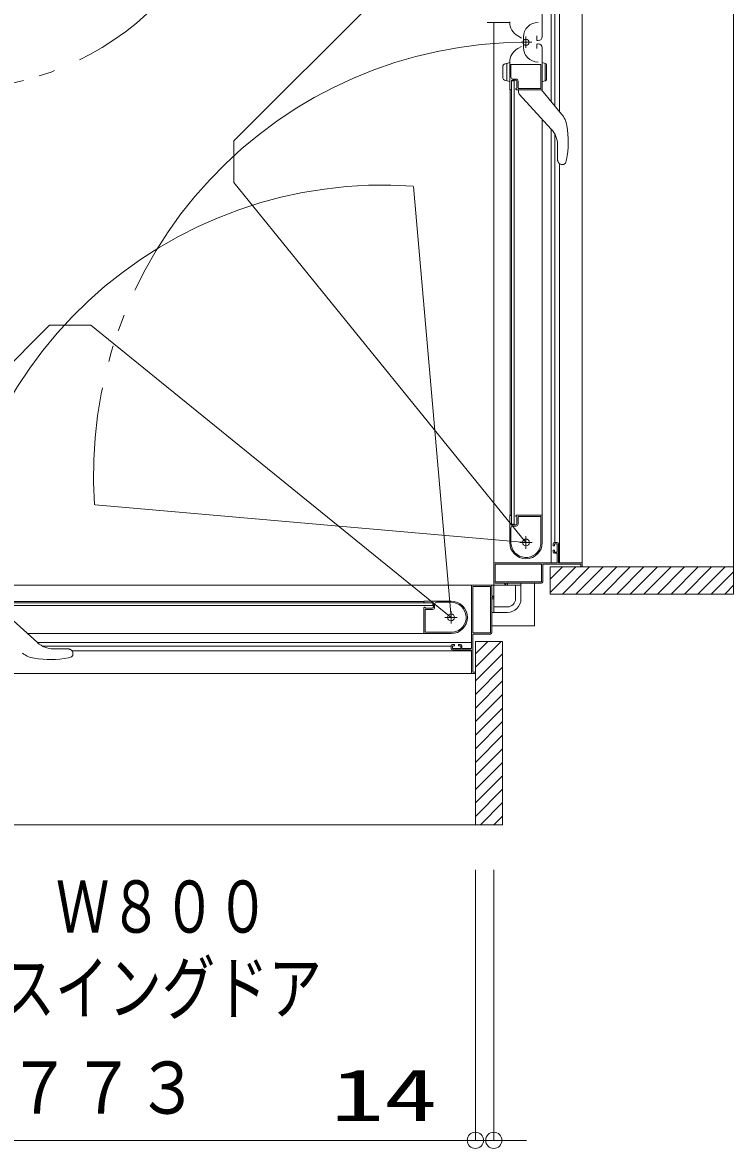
# Model space of a CAD drawing. Units: millimetres on the paper. Extents: x -305 to 305, y -152 to 152.
# Drawn here: x -140.79 to -114.61, y -0.43 to 41.05 of the extents above; entities that cross this region are included whole.
import ezdxf
from ezdxf.enums import TextEntityAlignment as Align

# ---------------------------------------------------------------- set-up
doc = ezdxf.new("R2010")
doc.units = ezdxf.units.MM
doc.linetypes.add('LONG_CHAIN', pattern=[21, 18, -1, 1, -1])
doc.linetypes.add('LONG_DOUBLE_CHAIN', pattern=[21.8, 18, -1, 0.6, -0.6, 0.6, -1])
doc.layers.add('0-0_0', color=7, linetype='Continuous', lineweight=9)
doc.layers.add('0-1_VIEW0001', color=7, linetype='Continuous', lineweight=9)
doc.styles.add('ＭＳ ゴシック', font='')
doc.styles.get('ＭＳ ゴシック').set_extended_font_data('MS Gothic')

# ---------------------------------------------------------------- blocks, each defined once
blk = doc.blocks.new('_ORIGIN')
at = {"layer": '0-0_0'}
blk.add_line((0, 0), (-1, 0), dxfattribs=at)
blk.add_circle((0, 0), 0.5, dxfattribs=at)

msp = doc.modelspace()

# ---------------------------------------------------------------- linework, layer by layer
at = {"layer": '0-0_0'}
for p, q in [((-124.114, 9.834), (-124.114, -0.125)), ((-124.114, 9.834), (-124.114, -0.125)), ((-123.434, 9.834), (-123.434, -0.125)), ((-162.164, -0.125), (-124.714, -0.125)), ((-124.114, -0.125), (-129.362, -0.125)), ((-124.714, -0.125), (-125.314, -0.125)), ((-124.114, -0.125), (-123.434, -0.125)), ((-122.834, -0.125), (-122.234, -0.125))]:
    msp.add_line(p, q, dxfattribs=at)
at = {"layer": '0-1_VIEW0001'}
for p, q in [((-114.609, 60.597), (-114.609, 19.998)), ((-121.328, 38.153), (-121.328, 59.498)), ((-121.011, 37.769), (-121.011, 59.498)), ((-120.184, 21.148), (-120.184, 59.498)), ((-121.188, 37.983), (-121.188, 58.748)), ((-121.649, 42.104), (-121.649, 40.534)), ((-123.677, 41.048), (-122.859, 41.046)), ((-123.434, 41.048), (-123.434, 20.448)), ((-123.434, 19.323), (-123.434, 41.048)), ((-122.419, 40.477), (-122.549, 40.552)), ((-122.343, 40.513), (-122.343, 40.133)), ((-121.854, 40.408), (-121.854, 40.558)), ((-121.854, 40.238), (-121.854, 40.088)), ((-121.799, 40.383), (-121.829, 40.383)), ((-121.799, 40.263), (-121.829, 40.263)), ((-122.419, 40.169), (-122.549, 40.094)), ((-121.649, 38.543), (-121.649, 40.113)), ((-123.099, 39.448), (-123.099, 38.997)), ((-122.849, 39.573), (-123.044, 39.52)), ((-122.949, 38.899), (-122.949, 39.546)), ((-122.849, 38.588), (-122.849, 39.574)), ((-122.804, 39.488), (-122.804, 39.038)), ((-121.709, 39.503), (-122.789, 39.503)), ((-121.699, 38.633), (-121.699, 39.493)), ((-121.549, 38.899), (-121.549, 39.546)), ((-121.499, 39.506), (-121.499, 38.94)), ((-122.849, 38.873), (-123.044, 38.925)), ((-122.834, 38.573), (-122.834, 22.898)), ((-122.834, 38.573), (-122.808, 38.573)), ((-122.795, 38.58), (-122.786, 38.595)), ((-122.784, 38.898), (-122.784, 22.573)), ((-122.784, 38.898), (-122.684, 38.898)), ((-122.759, 38.923), (-122.634, 38.923)), ((-122.729, 38.963), (-122.614, 38.963)), ((-122.684, 38.898), (-122.684, 22.573)), ((-122.624, 38.608), (-122.624, 38.602)), ((-122.622, 38.595), (-122.614, 38.58)), ((-122.601, 38.573), (-121.659, 38.573)), ((-122.584, 38.873), (-122.584, 38.648)), ((-122.539, 38.888), (-122.539, 38.638)), ((-122.524, 38.623), (-121.709, 38.623)), ((-122.524, 38.573), (-122.524, 38.482)), ((-120.936, 37.678), (-121.674, 38.573)), ((-121.649, 38.873), (-121.525, 38.906)), ((-122.495, 38.411), (-121.317, 37.123)), ((-121.649, 21.898), (-121.649, 37.486)), ((-121.328, 21.148), (-121.328, 37.135)), ((-121.188, 21.898), (-121.188, 36.938)), ((-121.09, 36.539), (-121.09, 36.02)), ((-121.029, 35.859), (-121.027, 35.856)), ((-121.011, 21.148), (-121.011, 35.823)), ((-120.952, 35.823), (-120.87, 35.823)), ((-120.828, 35.837), (-120.8, 35.871)), ((-120.828, 35.837), (-120.828, 35.836)), ((-120.756, 35.987), (-120.8, 35.871)), ((-122.849, 22.883), (-122.849, 21.898)), ((-122.808, 22.898), (-122.834, 22.898)), ((-122.786, 22.877), (-122.795, 22.891)), ((-122.624, 22.869), (-122.624, 22.863)), ((-122.614, 22.891), (-122.622, 22.877)), ((-121.659, 22.898), (-122.601, 22.898)), ((-122.584, 22.823), (-122.584, 22.598)), ((-122.539, 22.838), (-122.539, 22.578)), ((-121.709, 22.848), (-122.529, 22.848)), ((-121.699, 21.825), (-121.699, 22.838)), ((-122.804, 22.428), (-122.804, 21.898)), ((-122.684, 22.573), (-122.784, 22.573)), ((-122.634, 22.548), (-122.759, 22.548)), ((-122.614, 22.503), (-122.729, 22.503)), ((-121.249, 21.848), (-121.249, 21.783)), ((-121.249, 21.603), (-121.249, 21.548)), ((-121.234, 21.768), (-121.214, 21.768)), ((-121.214, 21.618), (-121.234, 21.618)), ((-121.099, 21.898), (-121.199, 21.898)), ((-121.199, 21.783), (-121.199, 21.828)), ((-121.199, 21.558), (-121.199, 21.603)), ((-121.184, 21.843), (-121.114, 21.843)), ((-121.099, 21.828), (-121.099, 21.558)), ((-121.049, 21.163), (-121.049, 21.848)), ((-121.199, 21.498), (-121.114, 21.498)), ((-121.114, 21.543), (-121.184, 21.543)), ((-121.099, 21.483), (-121.099, 21.163)), ((-121.114, 21.148), (-123.409, 21.148)), ((-123.389, 21.083), (-123.389, 20.458)), ((-121.694, 21.098), (-123.374, 21.098)), ((-121.679, 20.458), (-121.679, 21.083)), ((-121.634, 20.448), (-121.634, 21.083)), ((-121.619, 21.098), (-120.249, 21.098)), ((-114.609, 20.998), (-121.359, 20.998)), ((-120.41, 20.998), (-121.359, 20.048)), ((-120.91, 20.998), (-121.359, 20.548)), ((-120.199, 21.148), (-121.034, 21.148)), ((-119.91, 20.998), (-120.909, 19.998)), ((-119.41, 20.998), (-120.409, 19.998)), ((-120.234, 21.083), (-120.234, 21.013)), ((-120.184, 21.013), (-120.184, 21.133)), ((-118.91, 20.998), (-119.909, 19.998)), ((-118.409, 20.998), (-119.409, 19.998)), ((-117.91, 20.998), (-118.909, 19.998)), ((-117.409, 20.998), (-118.409, 19.998)), ((-116.909, 20.998), (-117.909, 19.998)), ((-116.409, 20.998), (-117.409, 19.998)), ((-115.909, 20.998), (-116.909, 19.998)), ((-115.414, 20.998), (-116.414, 19.998)), ((-114.919, 20.998), (-115.919, 19.998)), ((-114.609, 20.814), (-115.425, 19.998)), ((-122.434, 20.323), (-144.159, 20.323)), ((-144.159, 20.323), (-123.559, 20.323)), ((-123.384, 20.398), (-123.049, 20.398)), ((-123.374, 20.443), (-121.694, 20.443)), ((-123.034, 20.383), (-123.034, 20.333)), ((-123.024, 20.323), (-123.004, 20.323)), ((-122.994, 20.333), (-122.994, 20.383)), ((-122.979, 20.398), (-121.684, 20.398)), ((-122.934, 20.323), (-122.934, 20.398)), ((-122.834, 20.323), (-122.434, 20.323)), ((-122.634, 20.323), (-122.634, 19.823)), ((-122.434, 20.398), (-122.434, 20.323)), ((-122.434, 20.323), (-122.434, 20.398)), ((-122.434, 20.323), (-122.434, 19.823)), ((-124.259, 18.003), (-124.259, 20.298)), ((-124.209, 18.583), (-124.209, 20.263)), ((-124.194, 20.278), (-123.569, 20.278)), ((-123.554, 20.263), (-123.554, 18.583)), ((-123.509, 20.273), (-123.509, 19.938)), ((-123.494, 19.923), (-123.444, 19.923)), ((-123.434, 19.913), (-123.434, 19.893)), ((-114.609, 20.319), (-114.93, 19.998)), ((-142.009, 19.673), (-125.684, 19.673)), ((-142.009, 19.573), (-125.684, 19.573)), ((-141.684, 19.723), (-126.009, 19.723)), ((-126.009, 19.697), (-126.009, 19.723)), ((-125.988, 19.675), (-126.002, 19.684)), ((-126.002, 19.503), (-125.988, 19.511)), ((-125.994, 19.738), (-125.009, 19.738)), ((-125.98, 19.513), (-125.974, 19.513)), ((-125.684, 19.573), (-125.684, 19.673)), ((-125.659, 19.523), (-125.659, 19.648)), ((-125.614, 19.503), (-125.614, 19.618)), ((-125.539, 19.693), (-125.009, 19.693)), ((-123.509, 19.868), (-123.509, 18.573)), ((-123.434, 19.823), (-123.509, 19.823)), ((-123.444, 19.883), (-123.494, 19.883)), ((-123.434, 19.323), (-123.434, 19.723)), ((-122.934, 19.523), (-123.434, 19.523)), ((-141.522, 19.384), (-140.234, 18.206)), ((-126.009, 18.548), (-126.009, 19.49)), ((-125.959, 18.598), (-125.959, 19.418)), ((-125.949, 19.428), (-125.689, 19.428)), ((-125.934, 19.473), (-125.709, 19.473)), ((-123.509, 19.323), (-123.434, 19.323)), ((-123.434, 19.323), (-123.509, 19.323)), ((-123.434, 19.323), (-122.934, 19.323)), ((-125.009, 18.538), (-140.597, 18.538)), ((-124.936, 18.588), (-125.949, 18.588)), ((-124.209, 18.508), (-124.209, 17.138)), ((-123.569, 18.568), (-124.194, 18.568)), ((-123.559, 18.523), (-124.194, 18.523)), ((-124.259, 18.217), (-140.246, 18.217)), ((-125.009, 18.077), (-140.049, 18.077)), ((-139.651, 17.979), (-139.131, 17.979)), ((-138.97, 17.918), (-138.968, 17.916)), ((-124.259, 17.9), (-138.934, 17.9)), ((-138.934, 17.841), (-138.934, 17.759)), ((-125.009, 17.988), (-125.009, 18.088)), ((-124.959, 18.138), (-124.894, 18.138)), ((-124.274, 17.938), (-124.959, 17.938)), ((-124.954, 18.073), (-124.954, 18.003)), ((-124.894, 18.088), (-124.939, 18.088)), ((-124.939, 17.988), (-124.669, 17.988)), ((-124.879, 18.123), (-124.879, 18.103)), ((-124.729, 18.103), (-124.729, 18.123)), ((-124.714, 18.138), (-124.659, 18.138)), ((-124.669, 18.088), (-124.714, 18.088)), ((-124.654, 18.003), (-124.654, 18.073)), ((-124.609, 18.088), (-124.609, 18.003)), ((-124.594, 17.988), (-124.274, 17.988)), ((-124.259, 17.088), (-124.259, 17.923)), ((-124.109, 11.498), (-124.109, 18.248)), ((-124.109, 17.299), (-123.159, 18.248)), ((-124.109, 17.799), (-123.659, 18.248)), ((-139.098, 17.645), (-138.982, 17.689)), ((-138.948, 17.717), (-138.982, 17.689)), ((-138.948, 17.717), (-138.947, 17.717)), ((-124.109, 16.798), (-123.109, 17.798)), ((-124.259, 17.073), (-162.609, 17.073)), ((-124.124, 17.073), (-124.244, 17.073)), ((-124.194, 17.123), (-124.124, 17.123)), ((-124.109, 16.298), (-123.109, 17.298)), ((-124.109, 15.798), (-123.109, 16.798)), ((-124.109, 15.298), (-123.109, 16.298)), ((-124.109, 14.798), (-123.109, 15.798)), ((-124.109, 14.298), (-123.109, 15.298)), ((-124.109, 13.798), (-123.109, 14.798)), ((-124.109, 13.298), (-123.109, 14.298)), ((-124.109, 12.798), (-123.109, 13.798)), ((-124.109, 12.303), (-123.109, 13.303)), ((-124.109, 11.808), (-123.109, 12.808)), ((-123.925, 11.498), (-123.109, 12.313)), ((-123.43, 11.498), (-123.109, 11.818)), ((-163.708, 11.498), (-123.109, 11.498))]:
    msp.add_line(p, q, dxfattribs=at)
at = {"layer": '0-1_VIEW0001', "linetype": 'LONG_DOUBLE_CHAIN'}
for p, q in [((-122.249, 47.445), (-133.01, 36.685)), ((-133.01, 36.685), (-133.01, 35.159)), ((-122.249, 21.898), (-133.01, 35.159)), ((-126.397, 35.003), (-125.009, 19.138)), ((-150.556, 19.138), (-139.796, 29.899)), ((-139.796, 29.899), (-138.27, 29.899)), ((-125.009, 19.138), (-138.27, 29.899)), ((-138.114, 23.286), (-122.249, 21.898)), ((-121.934, 20.398), (-121.934, 18.823)), ((-123.509, 18.823), (-121.934, 18.823))]:
    msp.add_line(p, q, dxfattribs=at)
at = {"layer": '0-1_VIEW0001', "linetype": 'LONG_CHAIN'}
for p, q in [((-122.037, 40.323), (-122.428, 40.323)), ((-122.249, 40.536), (-122.249, 40.111)), ((-122.249, 21.668), (-122.249, 22.128)), ((-122.019, 21.898), (-122.479, 21.898)), ((-124.779, 19.138), (-125.239, 19.138)), ((-125.009, 18.908), (-125.009, 19.368))]:
    msp.add_line(p, q, dxfattribs=at)
at = {"layer": '0-1_VIEW0001', "color": 5}
for p, q in [((-121.359, 20.998), (-114.609, 20.998)), ((-124.109, 18.248), (-124.109, 11.498))]:
    msp.add_line(p, q, dxfattribs=at)
at = {"layer": '0-1_VIEW0001'}
for points in [[(-121.649, 38.873), (-121.649, 39.573), (-121.525, 39.539)], [(-121.082, 35.959), (-121.083, 35.963), (-121.084, 35.967), (-121.085, 35.971), (-121.086, 35.976), (-121.087, 35.98), (-121.087, 35.984), (-121.088, 35.989), (-121.089, 35.993), (-121.089, 35.997), (-121.09, 36.002), (-121.09, 36.004), (-121.09, 36.006), (-121.09, 36.008), (-121.09, 36.01), (-121.09, 36.012), (-121.09, 36.015), (-121.09, 36.017), (-121.09, 36.019), (-121.09, 36.021), (-121.09, 36.023)], [(-121.029, 35.859), (-121.03, 35.86), (-121.031, 35.861), (-121.032, 35.862), (-121.033, 35.863), (-121.034, 35.864), (-121.035, 35.866), (-121.036, 35.867), (-121.037, 35.868), (-121.038, 35.87), (-121.039, 35.871), (-121.04, 35.873), (-121.041, 35.874), (-121.042, 35.875), (-121.043, 35.877), (-121.044, 35.878), (-121.045, 35.88), (-121.046, 35.881), (-121.047, 35.883), (-121.049, 35.885), (-121.051, 35.888), (-121.053, 35.891), (-121.054, 35.894), (-121.056, 35.897), (-121.058, 35.901), (-121.06, 35.904), (-121.062, 35.908), (-121.064, 35.911), (-121.066, 35.915), (-121.068, 35.919), (-121.069, 35.923), (-121.071, 35.927), (-121.073, 35.93), (-121.074, 35.934), (-121.076, 35.938), (-121.077, 35.942), (-121.078, 35.946), (-121.08, 35.95), (-121.081, 35.955), (-121.082, 35.959)], [(-120.87, 35.823), (-120.868, 35.823), (-120.866, 35.824), (-120.864, 35.824), (-120.861, 35.824), (-120.859, 35.824), (-120.857, 35.825), (-120.855, 35.825), (-120.853, 35.826), (-120.85, 35.826), (-120.848, 35.827), (-120.846, 35.827), (-120.844, 35.828), (-120.842, 35.829), (-120.839, 35.829), (-120.837, 35.83), (-120.835, 35.831), (-120.833, 35.832), (-120.831, 35.834), (-120.83, 35.835), (-120.828, 35.836)], [(-114.609, 19.998), (-121.359, 19.998), (-121.359, 20.999)], [(-139.07, 17.971), (-139.074, 17.972), (-139.078, 17.973), (-139.082, 17.974), (-139.087, 17.975), (-139.091, 17.976), (-139.095, 17.976), (-139.1, 17.977), (-139.104, 17.978), (-139.108, 17.978), (-139.113, 17.978), (-139.115, 17.979), (-139.117, 17.979), (-139.119, 17.979), (-139.121, 17.979), (-139.123, 17.979), (-139.126, 17.979), (-139.128, 17.979), (-139.13, 17.979), (-139.132, 17.979), (-139.134, 17.979)], [(-138.97, 17.918), (-138.971, 17.919), (-138.972, 17.92), (-138.973, 17.921), (-138.974, 17.921), (-138.975, 17.922), (-138.977, 17.924), (-138.978, 17.925), (-138.979, 17.926), (-138.981, 17.927), (-138.982, 17.928), (-138.984, 17.929), (-138.985, 17.93), (-138.986, 17.931), (-138.988, 17.932), (-138.989, 17.933), (-138.991, 17.934), (-138.992, 17.935), (-138.994, 17.936), (-138.996, 17.938), (-138.999, 17.939), (-139.002, 17.941), (-139.005, 17.943), (-139.008, 17.945), (-139.012, 17.947), (-139.015, 17.949), (-139.019, 17.951), (-139.023, 17.953), (-139.026, 17.955), (-139.03, 17.957), (-139.034, 17.958), (-139.038, 17.96), (-139.041, 17.962), (-139.045, 17.963), (-139.049, 17.965), (-139.053, 17.966), (-139.057, 17.967), (-139.061, 17.969), (-139.066, 17.97), (-139.07, 17.971)], [(-123.109, 11.498), (-123.109, 18.248), (-124.11, 18.248)], [(-138.934, 17.759), (-138.934, 17.757), (-138.935, 17.755), (-138.935, 17.753), (-138.935, 17.75), (-138.936, 17.748), (-138.936, 17.746), (-138.936, 17.744), (-138.937, 17.742), (-138.937, 17.739), (-138.938, 17.737), (-138.938, 17.735), (-138.939, 17.733), (-138.94, 17.73), (-138.94, 17.728), (-138.941, 17.726), (-138.942, 17.724), (-138.943, 17.722), (-138.945, 17.72), (-138.946, 17.719), (-138.947, 17.717)]]:
    msp.add_lwpolyline(points, dxfattribs=at)
for centre, radius in [((-122.249, 40.323), 0.113), ((-122.249, 21.898), 0.125), ((-125.009, 19.138), 0.125)]:
    msp.add_circle(centre, radius, dxfattribs=at)
at = {"layer": '0-1_VIEW0001', "linetype": 'LONG_DOUBLE_CHAIN'}
for centre, radius, start, end in [((-143.434, 49.323), 10.75, 180, 0), ((-122.249, 24.398), 15.925, 90, 183.9973), ((-127.509, 19.138), 15.925, 86.0027, 180)]:
    msp.add_arc(centre, radius, start, end, dxfattribs=at)
at = {"layer": '0-1_VIEW0001'}
for centre, radius, start, end in [((-122.249, 41.072), 0.6, 180, 240), ((-121.803, 40.513), 0.54, 90, 180), ((-121.829, 40.408), 0.025, 180, 270), ((-121.829, 40.238), 0.025, 90, 180), ((-121.799, 40.533), 0.15, 270, 0), ((-121.799, 40.113), 0.15, 0, 90), ((-122.249, 39.574), 0.6, 120, 180), ((-121.803, 40.133), 0.54, 180, 270), ((-123.024, 39.448), 0.075, 105, 180), ((-122.789, 39.488), 0.015, 90, 180), ((-121.709, 39.493), 0.01, 0, 90), ((-121.534, 39.506), 0.035, 0, 75), ((-123.024, 38.997), 0.075, 180, 255), ((-122.729, 39.038), 0.075, 180, 270), ((-122.834, 38.588), 0.015, 180, 270), ((-122.808, 38.588), 0.015, 270, 329.0362), ((-122.799, 38.602), 0.015, 329.0362, 0), ((-122.759, 38.898), 0.025, 90, 180), ((-122.634, 38.873), 0.05, 0, 90), ((-122.609, 38.608), 0.015, 90, 180), ((-122.609, 38.602), 0.015, 180, 210.9638), ((-122.614, 38.888), 0.075, 0, 90), ((-122.601, 38.588), 0.015, 210.9638, 270), ((-122.609, 38.648), 0.025, 270, 0), ((-122.524, 38.638), 0.015, 180, 270), ((-121.709, 38.633), 0.01, 270, 0), ((-121.659, 38.583), 0.01, 270, 0), ((-121.534, 38.94), 0.035, 285, 0), ((-122.424, 38.482), 0.1, 180, 222.4362), ((-121.631, 37.105), 0.9, 9.2884, 39.5), ((-121.955, 36.539), 0.865, 0, 42.4362), ((-124.364, 36.658), 3.67, 349.4547, 9.2884), ((-120.952, 35.923), 0.1, 221.8103, 270), ((-122.834, 22.883), 0.015, 90, 180), ((-122.808, 22.883), 0.015, 30.9638, 90), ((-122.799, 22.869), 0.015, 0, 30.9638), ((-122.609, 22.869), 0.015, 149.0362, 180), ((-122.609, 22.863), 0.015, 180, 270), ((-122.601, 22.883), 0.015, 90, 149.0362), ((-122.609, 22.823), 0.025, 0, 90), ((-122.529, 22.838), 0.01, 90, 180), ((-121.709, 22.838), 0.01, 0, 90), ((-121.659, 22.888), 0.01, 0, 90), ((-122.729, 22.428), 0.075, 90, 180), ((-122.759, 22.573), 0.025, 180, 270), ((-122.634, 22.598), 0.05, 270, 0), ((-122.614, 22.578), 0.075, 270, 0), ((-121.664, 21.998), 0.015, 0, 2.6935), ((-122.249, 21.898), 0.6, 180, 0), ((-122.249, 21.898), 0.555, 180, 352.2329), ((-121.709, 21.825), 0.01, 352.2329, 0), ((-121.199, 21.848), 0.05, 90, 180), ((-121.234, 21.783), 0.015, 180, 270), ((-121.234, 21.603), 0.015, 90, 180), ((-121.214, 21.783), 0.015, 270, 0), ((-121.214, 21.603), 0.015, 0, 90), ((-121.184, 21.828), 0.015, 90, 180), ((-121.114, 21.828), 0.015, 0, 90), ((-121.099, 21.848), 0.05, 0, 90), ((-121.199, 21.548), 0.05, 180, 270), ((-121.184, 21.558), 0.015, 180, 270), ((-121.114, 21.558), 0.015, 270, 0), ((-121.114, 21.483), 0.015, 0, 90), ((-121.114, 21.163), 0.015, 270, 0), ((-121.034, 21.163), 0.015, 180, 270), ((-123.409, 21.123), 0.025, 90, 180), ((-123.374, 21.083), 0.015, 90, 180), ((-121.694, 21.083), 0.015, 0, 90), ((-121.619, 21.083), 0.015, 90, 180), ((-120.249, 21.083), 0.015, 0, 90), ((-120.219, 21.013), 0.015, 180, 270), ((-120.199, 21.133), 0.015, 0, 90), ((-120.199, 21.013), 0.015, 270, 0), ((-124.234, 20.298), 0.025, 90, 180), ((-123.559, 20.273), 0.05, 0, 90), ((-123.384, 20.448), 0.05, 180, 270), ((-123.374, 20.458), 0.015, 180, 270), ((-123.049, 20.383), 0.015, 0, 90), ((-123.024, 20.333), 0.01, 180, 270), ((-123.004, 20.333), 0.01, 270, 0), ((-122.979, 20.383), 0.015, 90, 180), ((-121.694, 20.458), 0.015, 270, 0), ((-121.684, 20.448), 0.05, 270, 0), ((-124.194, 20.263), 0.015, 90, 180), ((-123.569, 20.263), 0.015, 0, 90), ((-123.494, 19.938), 0.015, 180, 270), ((-123.444, 19.913), 0.01, 0, 90), ((-125.994, 19.723), 0.015, 90, 180), ((-125.994, 19.697), 0.015, 180, 239.0362), ((-125.994, 19.49), 0.015, 120.9638, 180), ((-125.98, 19.688), 0.015, 239.0362, 270), ((-125.98, 19.498), 0.015, 90, 120.9638), ((-125.974, 19.498), 0.015, 0, 90), ((-125.934, 19.498), 0.025, 180, 270), ((-125.709, 19.523), 0.05, 270, 0), ((-125.689, 19.503), 0.075, 270, 0), ((-125.684, 19.648), 0.025, 0, 90), ((-125.539, 19.618), 0.075, 90, 180), ((-125.009, 19.138), 0.6, 270, 90), ((-125.009, 19.138), 0.555, 277.7671, 90), ((-123.494, 19.868), 0.015, 90, 180), ((-123.444, 19.893), 0.01, 270, 0), ((-122.934, 19.823), 0.5, 270, 0), ((-122.934, 19.823), 0.3, 270, 0), ((-125.949, 19.418), 0.01, 90, 180), ((-125.999, 18.548), 0.01, 180, 270), ((-125.949, 18.598), 0.01, 180, 270), ((-125.109, 18.553), 0.015, 267.3065, 270), ((-124.936, 18.598), 0.01, 270, 277.7671), ((-124.194, 18.583), 0.015, 180, 270), ((-124.194, 18.508), 0.015, 90, 180), ((-123.569, 18.583), 0.015, 270, 0), ((-123.559, 18.573), 0.05, 270, 0), ((-139.651, 18.844), 0.865, 227.5638, 270), ((-139.034, 17.841), 0.1, 0, 48.1897), ((-124.959, 18.088), 0.05, 90, 180), ((-124.959, 17.988), 0.05, 180, 270), ((-124.939, 18.073), 0.015, 90, 180), ((-124.939, 18.003), 0.015, 180, 270), ((-124.894, 18.123), 0.015, 0, 90), ((-124.894, 18.103), 0.015, 270, 0), ((-124.714, 18.123), 0.015, 90, 180), ((-124.714, 18.103), 0.015, 180, 270), ((-124.669, 18.073), 0.015, 0, 90), ((-124.669, 18.003), 0.015, 270, 0), ((-124.659, 18.088), 0.05, 0, 90), ((-124.594, 18.003), 0.015, 180, 270), ((-124.274, 18.003), 0.015, 270, 0), ((-124.274, 17.923), 0.015, 0, 90), ((-140.216, 18.519), 0.9, 230.5, 260.7116), ((-139.769, 21.253), 3.67, 260.7116, 280.5453), ((-124.244, 17.088), 0.015, 180, 270), ((-124.194, 17.138), 0.015, 180, 270), ((-124.124, 17.108), 0.015, 0, 90), ((-124.124, 17.088), 0.015, 270, 0)]:
    msp.add_arc(centre, radius, start, end, dxfattribs=at)

# ---------------------------------------------------------------- block references
at = {"layer": '0-0_0', "xscale": 0.6, "yscale": 0.6}
msp.add_blockref('_ORIGIN', (-124.114, -0.125), dxfattribs=at)
msp.add_blockref('_ORIGIN', (-124.114, -0.125), dxfattribs=at)
at = {"layer": '0-0_0', "xscale": 0.6, "yscale": 0.6, "rotation": 180}
msp.add_blockref('_ORIGIN', (-123.434, -0.125), dxfattribs=at)

# ---------------------------------------------------------------- texts
at = {"layer": '0-0_0', "style": 'ＭＳ ゴシック'}
for s, width, p in [('額縁内法\u3000７７３', 0.9, (-153.132, 0.278)), ('14', 1.5, (-129.433, 0.005))]:
    msp.add_text(s, height=1.921, dxfattribs=dict(at, width=width)).set_placement(p, align=Align.BOTTOM_LEFT)
at = {"layer": '0-1_VIEW0001', "style": 'ＭＳ ゴシック', "width": 0.75}
for s, p in [('ドア位置ＡＲ\u3000Ｗ８００', (-153.313, 6.948)), ('２枚折りドア／スイングドア', (-155.313, 3.951))]:
    msp.add_text(s, height=1.921, dxfattribs=at).set_placement(p, align=Align.BOTTOM_LEFT)

doc.saveas('drawing.dxf')
